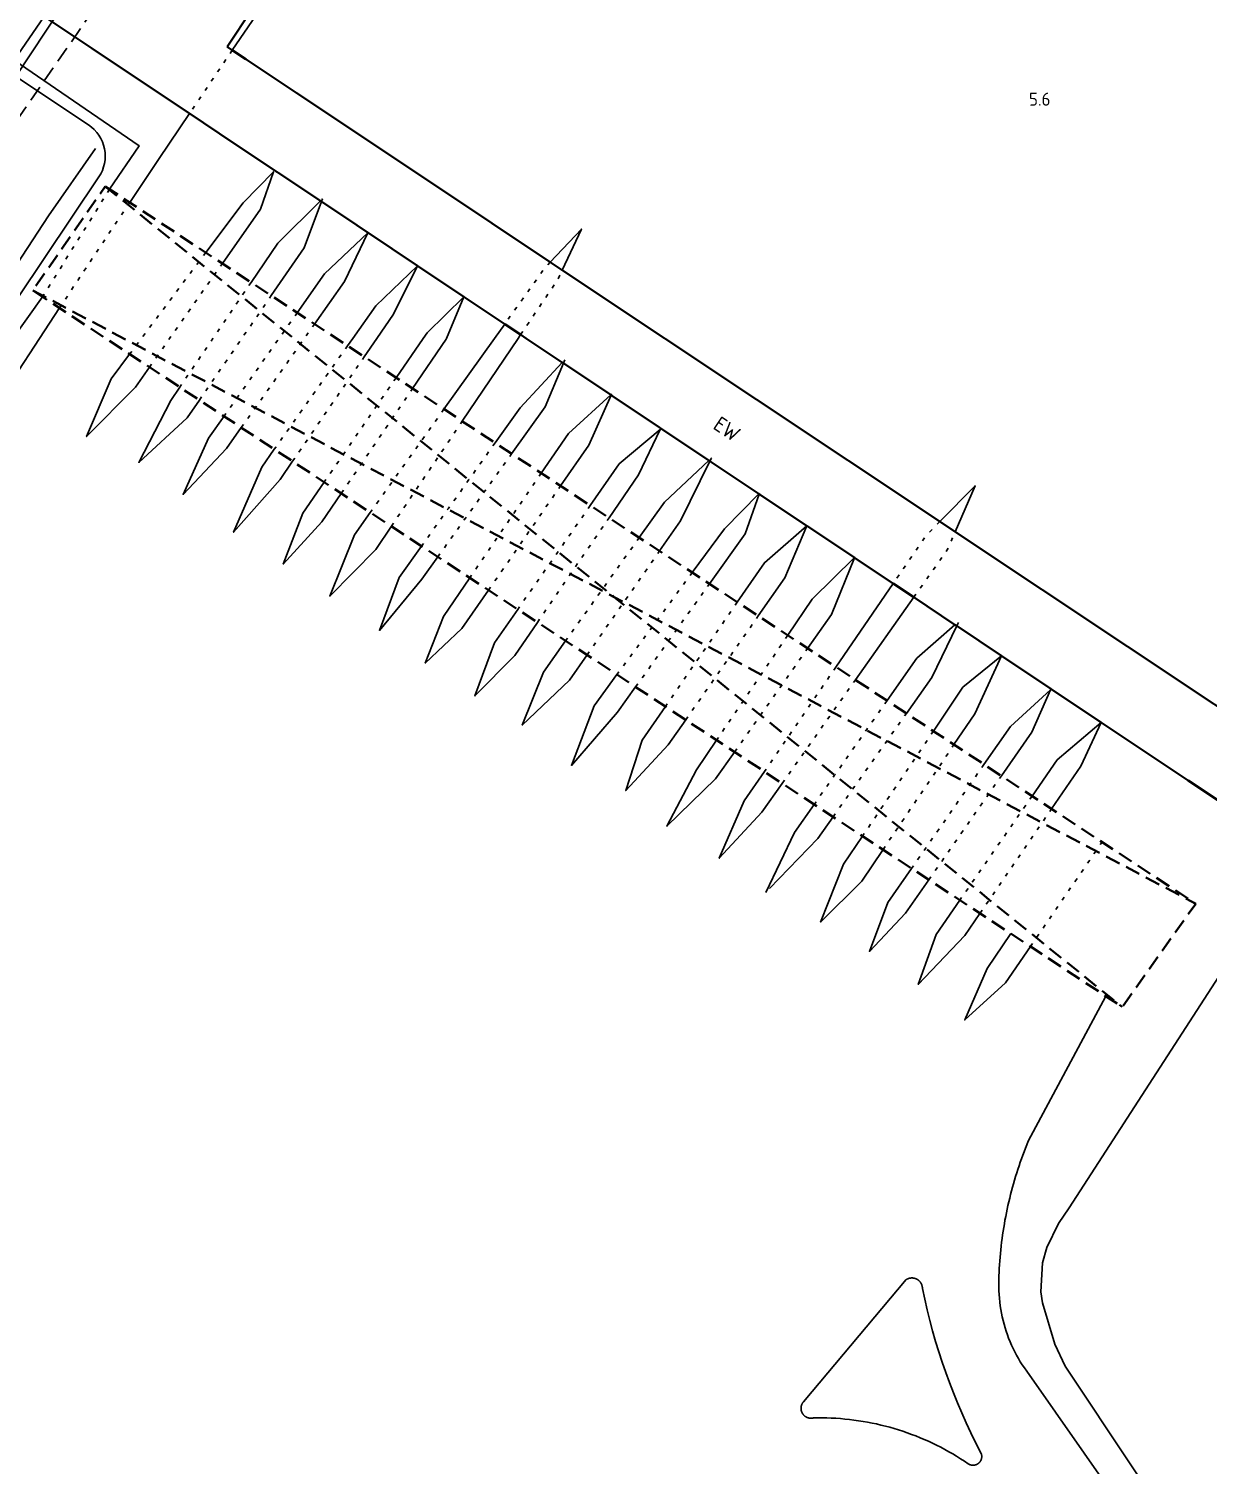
# Model space of a CAD drawing. Header units: millimetres. Extents: x 833576263 to 1668046980, y 817519639 to 1636103653.
# Drawn here: x 834335043 to 834429625, y 818209668 to 818324829 of the extents above; entities that cross this region are included whole.
import ezdxf
from ezdxf.enums import TextEntityAlignment as Align

# ---------------------------------------------------------------- set-up
doc = ezdxf.new("R2010")
doc.units = ezdxf.units.MM
doc.header["$LTSCALE"] = 100
doc.header["$MEASUREMENT"] = 0
for name, pattern in [('R_site$0$3', [18.017443, 12.011629, -6.005814]), ('R_site$0$5', [9.008722, 3.002907, -6.005814]), ('R_site$0$HIDDENX2', [19.05, 12.7, -6.35])]:
    doc.linetypes.add(name, pattern=pattern)
doc.layers.get('Defpoints').update_dxf_attribs({"color": 170})
for name, color, linetype in [('R_site$0$AUDIT_I_160808180252-21', 7, 'Continuous'), ('R_site$0$AUDIT_I_160808180252-24', 7, 'Continuous'), ('R_site$0$AUDIT_I_160808180252-25', 7, 'Continuous'), ('R_site$0$AUDIT_I_160808180252-26', 7, 'Continuous'), ('R_site$0$AUDIT_I_160808180252-33', 7, 'Continuous'), ('R_site$0$FBR', 10, 'Continuous'), ('R_site$0$G-SITE(Drainage Reserve)', 7, 'R_site$0$HIDDENX2'), ('X-REF', 7, 'Continuous')]:
    doc.layers.add(name, color=color, linetype=linetype)
doc.styles.add('R_site$0$HK_ENG_11', font='')
doc.styles.get('R_site$0$HK_ENG_11').set_extended_font_data('HK_ENG_11')
doc.linetypes.add('R_site$0$B1_BDYF', pattern='A,2.5,-0.5,[130,ltypeshp.shx,S=0.5,R=0,X=0,Y=0],-0.5', length=3.5)

# ---------------------------------------------------------------- blocks, each defined once
blk = doc.blocks.new('R_site')
at = {"layer": 'Defpoints'}
blk.add_lwpolyline([(834334174, 818303245), (834340670, 818312948), (834340822, 818313201), (834340949, 818313468), (834341048, 818313746), (834341120, 818314032), (834341163, 818314323), (834341177, 818314618), (834341163, 818314913), (834341119, 818315204), (834341048, 818315490), (834340948, 818315768), (834340822, 818316034), (834340670, 818316287), (834340494, 818316524), (834340295, 818316742), (834340076, 818316940), (834339839, 818317115), (834334004, 818320998), (834355875, 818354062)], dxfattribs=at)
at = {"layer": 'R_site$0$AUDIT_I_160808180252-21', "linetype": 'R_site$0$B1_BDYF', "lineweight": 30, "flags": 128}
blk.add_lwpolyline([(834218386, 818151827), (834230024, 818171089), (834252657, 818207078), (834264649, 818226059), (834270991, 818237552), (834277172, 818250396), (834285958, 818270401), (834288851, 818277463, -0.3208809), (834306347, 818287928), (834315235, 818286339, 0.175204), (834322056, 818288945), (834328546, 818297512), (834336624, 818309831), (834340389, 818315218)], format="xyb", dxfattribs=at)
at = {"layer": 'R_site$0$AUDIT_I_160808180252-21', "linetype": 'R_site$0$3', "lineweight": 40, "flags": 128}
for points in [[(834341176, 818312191), (834428627, 818254684), (834422720, 818246413), (834335371, 818303845), (834341176, 818312191)], [(834341176, 818312191), (834381987, 818279270), (834422720, 818246413)], [(834335371, 818303845), (834381987, 818279270), (834428627, 818254684)]]:
    blk.add_lwpolyline(points, dxfattribs=at)
at = {"layer": 'R_site$0$AUDIT_I_160808180252-21', "linetype": 'R_site$0$B1_BDYF', "lineweight": 30, "flags": 128}
blk.add_lwpolyline([(834434958, 818186432), (834434232, 818191826), (834428993, 818201318), (834418149, 818217606), (834417334, 818219371), (834416321, 818222697), (834416208, 818223569), (834416330, 818225898), (834416689, 818227119), (834417611, 818229053), (834418470, 818230302), (834435718, 818256938), (834438457, 818255277)], dxfattribs=at)
at = {"layer": 'R_site$0$AUDIT_I_160808180252-25', "linetype": 'Continuous', "lineweight": 40, "flags": 128}
for points in [[(834430623, 818262814), (834428018, 818264554), (834421049, 818269208), (834413057, 818274546), (834413035, 818274560), (834409455, 818276951), (834409315, 818277045), (834406014, 818279249), (834404360, 818280354), (834401259, 818282425), (834401252, 818282429), (834397445, 818284972), (834393615, 818287530), (834393593, 818287545), (834389661, 818290170), (834389580, 818290225), (834381756, 818295449), (834381725, 818295471), (834377921, 818298011), (834377811, 818298084), (834374942, 818300000), (834374486, 818300305), (834373213, 818301155), (834369926, 818303350), (834366226, 818305821), (834366209, 818305833), (834364180, 818307188), (834358513, 818310972), (834358427, 818311030), (834351607, 818315584), (834349049, 818317293), (834340122, 818323254), (834336294, 818325811)], [(834352967, 818326396), (834350956, 818323376)]]:
    blk.add_lwpolyline(points, dxfattribs=at)
at = {"layer": 'R_site$0$AUDIT_I_160808180252-25', "linetype": 'Continuous', "lineweight": 30, "flags": 128}
for points in [[(834341526, 818311962), (834343905, 818315432), (834333879, 818322309), (834336294, 818325811)], [(834336145, 818303336), (834333776, 818300000), (834323161, 818285048), (834322403, 818284258), (834320740, 818283210), (834318725, 818282719), (834316980, 818282835), (834313786, 818283675), (834312842, 818281872)]]:
    blk.add_lwpolyline(points, dxfattribs=at)
at = {"layer": 'R_site$0$AUDIT_I_160808180252-25', "linetype": 'R_site$0$5', "lineweight": 30, "flags": 128}
blk.add_lwpolyline([(834341526, 818311962), (834336193, 818303413), (834336145, 818303336)], dxfattribs=at)
at = {"layer": 'R_site$0$AUDIT_I_160808180252-26', "linetype": 'Continuous', "lineweight": 30, "flags": 128}
for points in [[(834371928, 818362817, 0.0116153), (834371294, 818359238, -0.1123906), (834366934, 818346183), (834362468, 818339560), (834353269, 818325918), (834351365, 818323103)], [(834337523, 818302443), (834332221, 818294378), (834325467, 818284077, -0.428403), (834311834, 818282693, 0.3999656), (834292074, 818275734), (834287390, 818263549), (834281758, 818250115, -0.0288633), (834264099, 818215653, -0.0059616), (834251016, 818194412), (834238332, 818174065), (834230531, 818161587), (834225065, 818152865, -0.2846326), (834218670, 818151411), (834218386, 818151827)]]:
    blk.add_lwpolyline(points, format="xyb", dxfattribs=at)
at = {"layer": 'R_site$0$AUDIT_I_160808180252-26', "linetype": 'R_site$0$5', "lineweight": 30, "flags": 128}
for points in [[(834351365, 818323103), (834347936, 818318033)], [(834358513, 818310972), (834358597, 818311198), (834358427, 818311030)], [(834343141, 818310900), (834339377, 818305264), (834337523, 818302443)], [(834349241, 818306888), (834348701, 818306168), (834344078, 818300000), (834343687, 818299478), (834343134, 818298740)], [(834344723, 818297696), (834345358, 818298600), (834346342, 818300000), (834349961, 818305150), (834350569, 818306014)], [(834366226, 818305821), (834366253, 818305875), (834366209, 818305833)], [(834376864, 818306124), (834376440, 818305674), (834373213, 818301155)], [(834374486, 818300305), (834377461, 818304714), (834377822, 818305486)], [(834352874, 818304498), (834352126, 818303401), (834349808, 818300000), (834347933, 818297248), (834347150, 818296100)], [(834348728, 818295062), (834349623, 818296361), (834352128, 818300000), (834353632, 818302184), (834354492, 818303434)], [(834356574, 818302065), (834355558, 818300628), (834355114, 818300000), (834351753, 818295242), (834350706, 818293762)], [(834352085, 818292855), (834353226, 818294468), (834356848, 818299585), (834357142, 818300000), (834357959, 818301155)], [(834360606, 818299414), (834359316, 818297591), (834356056, 818292982), (834354734, 818291113)], [(834356198, 818290151), (834357587, 818292179), (834360590, 818296561), (834361943, 818298535)], [(834377921, 818298011), (834378067, 818298360), (834377811, 818298084)], [(834364500, 818296853), (834362973, 818294636), (834360299, 818290755), (834358734, 818288483)], [(834360108, 818287580), (834361750, 818289992), (834364223, 818293626), (834365826, 818295981)], [(834381756, 818295449), (834381794, 818295534), (834381725, 818295471)], [(834368340, 818294328), (834366516, 818291773), (834364291, 818288658), (834362431, 818286052)], [(834364121, 818284941), (834366017, 818287752), (834367949, 818290615), (834369804, 818293365)], [(834372436, 818291634), (834370339, 818288684), (834368682, 818286352), (834366546, 818283347)], [(834367844, 818282494), (834370082, 818285617), (834371568, 818287692), (834373766, 818290760)], [(834389661, 818290170), (834389781, 818290414), (834389580, 818290225)], [(834376140, 818289199), (834373851, 818285846), (834372741, 818284221), (834370410, 818280806)], [(834371912, 818279819), (834374364, 818283368), (834375279, 818284693), (834377688, 818288180)], [(834393615, 818287530), (834393635, 818287588), (834393593, 818287545)], [(834380074, 818286612), (834377487, 818282909), (834376884, 818282045), (834374253, 818278280)], [(834375831, 818277242), (834378530, 818281181), (834378921, 818281750), (834381576, 818285624)], [(834408107, 818285319), (834406964, 818284153), (834404360, 818280354)], [(834406014, 818279249), (834408699, 818283044), (834409331, 818284504)], [(834383993, 818284035), (834381106, 818279984), (834381025, 818279871), (834378092, 818275756)], [(834379811, 818274625), (834382668, 818278723), (834382814, 818278932), (834385624, 818282962)], [(834388251, 818281234), (834385507, 818277517), (834385003, 818276835), (834382208, 818273049)], [(834383709, 818272063), (834386348, 818275749), (834387038, 818276713), (834389627, 818280330)], [(834391859, 818278862), (834389491, 818275425), (834388510, 818274002), (834386093, 818270495)], [(834387720, 818269425), (834390049, 818272759), (834391261, 818274495), (834393539, 818277757)], [(834409455, 818276951), (834409634, 818277323), (834409315, 818277045)], [(834395904, 818276202), (834393831, 818273146), (834392322, 818270922), (834390200, 818267794)], [(834391641, 818266847), (834393719, 818269793), (834395475, 818272283), (834397499, 818275153)], [(834413057, 818274546), (834413081, 818274597), (834413035, 818274560)], [(834399773, 818273658), (834397942, 818270987), (834395911, 818268022), (834394030, 818265277)], [(834395462, 818264335), (834397285, 818266912), (834399565, 818270135), (834401333, 818272632)], [(834403864, 818270968), (834402279, 818268710), (834399667, 818264987), (834398026, 818262649)], [(834399538, 818261655), (834401088, 818263839), (834403931, 818267842), (834405422, 818269943)], [(834407585, 818268521), (834406290, 818266604), (834403244, 818262097), (834401898, 818260103)], [(834403545, 818259021), (834404784, 818260853), (834408048, 818265680), (834409235, 818267436)], [(834411640, 818265854), (834410590, 818264346), (834406944, 818259107), (834405835, 818257515)], [(834407216, 818256606), (834408235, 818258064), (834412076, 818263565), (834413034, 818264938)], [(834415496, 818263318), (834414709, 818262183), (834410554, 818256190), (834409707, 818254969)], [(834411318, 818253910), (834412051, 818254980), (834416385, 818261303), (834417061, 818262289)], [(834415363, 818251250), (834415829, 818251928), (834420701, 818259036), (834421107, 818259629)]]:
    blk.add_lwpolyline(points, dxfattribs=at)
at = {"layer": 'R_site$0$AUDIT_I_160808180252-26', "linetype": 'Continuous', "lineweight": 30, "flags": 128}
for points in [[(834347936, 818318033), (834345505, 818314438), (834343141, 818310900)], [(834350569, 818306014), (834353634, 818310375), (834354668, 818313366), (834352232, 818310878), (834349241, 818306888)], [(834358427, 818311030), (834355018, 818307644), (834352874, 818304498)], [(834354492, 818303434), (834357132, 818307269), (834358513, 818310972)], [(834377822, 818305486), (834379358, 818308771), (834376864, 818306124)], [(834357959, 818301155), (834360375, 818304568), (834362222, 818308473), (834358769, 818305172), (834356574, 818302065)], [(834366209, 818305833), (834362877, 818302625), (834361020, 818300000), (834360606, 818299414)], [(834361943, 818298535), (834362947, 818300000), (834364280, 818301945), (834366226, 818305821)], [(834369926, 818303350), (834366984, 818300458), (834366668, 818300000), (834364500, 818296853)], [(834365826, 818295981), (834368513, 818299930), (834368542, 818300000), (834369926, 818303350)], [(834369926, 818303350), (834369928, 818303353)], [(834373213, 818301155), (834372389, 818300000), (834368340, 818294328)], [(834369804, 818293365), (834374281, 818300000), (834374486, 818300305)], [(834343134, 818298740), (834341658, 818296771), (834339686, 818292131), (834343595, 818296092), (834344723, 818297696)], [(834377811, 818298084), (834374438, 818294451), (834372436, 818291634)], [(834373766, 818290760), (834376450, 818294507), (834377921, 818298011)], [(834347150, 818296100), (834346425, 818295036), (834343869, 818290066), (834347754, 818293647), (834348728, 818295062)], [(834381725, 818295471), (834378316, 818292384), (834376140, 818289199)], [(834377688, 818288180), (834379948, 818291452), (834381756, 818295449)], [(834350706, 818293762), (834349465, 818292005), (834347417, 818287492), (834350894, 818291173), (834352085, 818292855)], [(834381576, 818285624), (834383928, 818289057), (834385674, 818292708), (834382398, 818289939), (834380074, 818286612)], [(834354734, 818291113), (834353725, 818289687), (834351476, 818284464), (834355205, 818288703), (834356198, 818290151)], [(834389580, 818290225), (834386023, 818286884), (834383993, 818284035)], [(834385624, 818282962), (834387302, 818285368), (834389661, 818290170)], [(834358734, 818288483), (834357022, 818285998), (834355456, 818281917), (834358552, 818285293), (834360108, 818287580)], [(834409331, 818284504), (834410924, 818288190), (834408107, 818285319)], [(834393593, 818287545), (834390843, 818284744), (834388251, 818281234)], [(834389627, 818280330), (834392500, 818284344), (834393615, 818287530)], [(834362431, 818286052), (834361153, 818284262), (834359182, 818279344), (834362863, 818283076), (834364121, 818284941)], [(834393539, 818277757), (834395668, 818280807), (834397445, 818284972), (834394035, 818282018), (834391859, 818278862)], [(834366546, 818283347), (834364754, 818280827), (834363163, 818276594), (834366563, 818280705), (834367844, 818282494)], [(834401252, 818282429), (834397864, 818279090), (834395904, 818276202)], [(834397499, 818275153), (834399421, 818277879), (834401259, 818282425)], [(834370410, 818280806), (834368304, 818277722), (834366839, 818273970), (834369784, 818276738), (834371912, 818279819)], [(834404360, 818280354), (834399773, 818273658)], [(834401333, 818272632), (834406014, 818279249)], [(834374253, 818278280), (834372385, 818275605), (834370820, 818271347), (834374018, 818274597), (834375831, 818277242)], [(834409315, 818277045), (834406257, 818274377), (834403864, 818270968)], [(834405422, 818269943), (834407459, 818272810), (834409455, 818276951)], [(834378092, 818275756), (834376314, 818273260), (834374621, 818269002), (834378404, 818272608), (834379811, 818274625)], [(834413035, 818274560), (834409957, 818272032), (834407585, 818268521)], [(834409235, 818267436), (834410906, 818269907), (834413057, 818274546)], [(834382208, 818273049), (834380371, 818270562), (834378553, 818265771), (834382257, 818270035), (834383709, 818272063)], [(834413034, 818264938), (834415469, 818268425), (834416986, 818271822), (834413761, 818268902), (834411640, 818265854)], [(834386093, 818270495), (834384225, 818267786), (834382914, 818263756), (834386315, 818267412), (834387720, 818269425)], [(834417061, 818262289), (834419399, 818265700), (834421049, 818269208), (834417513, 818266227), (834415496, 818263318)], [(834390200, 818267794), (834388587, 818265417), (834386208, 818260903), (834390118, 818264687), (834391641, 818266847)], [(834394030, 818265277), (834392415, 818262920), (834390418, 818258332), (834393818, 818262012), (834395462, 818264335)], [(834398026, 818262649), (834396446, 818260398), (834394144, 818255581)], [(834394449, 818255911), (834398307, 818259922), (834399538, 818261655)], [(834401898, 818260103), (834400376, 818257851), (834398532, 818253212), (834401832, 818256487), (834403545, 818259021)], [(834405835, 818257515), (834403926, 818254771), (834402447, 818250859), (834405354, 818253939), (834407216, 818256606)], [(834409707, 818254969), (834407804, 818252224), (834406366, 818248219), (834410096, 818252128), (834411318, 818253910)], [(834413787, 818252286), (834411887, 818249499), (834410092, 818245367), (834413368, 818248338), (834415363, 818251250)], [(834421409, 818247263), (834415183, 818235640), (834415071, 818235362), (834414960, 818235083), (834414853, 818234803), (834414748, 818234522), (834414645, 818234240), (834414546, 818233957), (834414449, 818233673), (834414355, 818233388), (834414263, 818233102), (834414175, 818232816), (834414089, 818232528), (834414005, 818232240), (834413925, 818231951), (834413847, 818231661), (834413772, 818231371), (834413700, 818231080), (834413631, 818230788), (834413564, 818230495), (834413500, 818230202), (834413439, 818229908), (834413381, 818229614), (834413325, 818229319), (834413272, 818229024), (834413223, 818228728), (834413176, 818228432), (834413131, 818228135), (834413090, 818227838), (834413051, 818227541), (834413016, 818227243), (834412983, 818226944), (834412953, 818226646), (834412925, 818226347), (834412901, 818226048), (834412880, 818225749), (834412861, 818225450), (834412845, 818225150), (834412832, 818224850), (834412822, 818224550), (834412819, 818224250), (834412823, 818223951), (834412834, 818223651), (834412851, 818223351), (834412876, 818223052), (834412908, 818222754), (834412947, 818222457), (834412993, 818222160), (834413046, 818221865), (834413105, 818221571), (834413171, 818221278), (834413245, 818220987), (834413327, 818220699), (834413416, 818220412), (834413513, 818220128), (834413617, 818219847), (834413729, 818219569), (834413848, 818219293), (834413975, 818219021), (834414109, 818218753), (834414250, 818218488), (834414398, 818218227), (834414552, 818217970), (834414714, 818217718), (834414883, 818217469), (834415077, 818217200), (834421981, 818207349)], [(834405412, 818224553), (834405425, 818224561), (834405437, 818224569), (834405450, 818224576), (834405463, 818224583), (834405476, 818224590), (834405489, 818224596), (834405502, 818224603), (834405515, 818224609), (834405529, 818224615), (834405542, 818224621), (834405556, 818224626), (834405570, 818224631), (834405583, 818224636), (834405597, 818224641), (834405611, 818224646), (834405625, 818224650), (834405639, 818224654), (834405653, 818224658), (834405668, 818224661), (834405682, 818224664), (834405696, 818224667), (834405711, 818224670), (834405725, 818224673), (834405740, 818224675), (834405754, 818224677), (834405769, 818224679), (834405783, 818224680), (834405798, 818224682), (834405813, 818224683), (834405827, 818224683), (834405842, 818224684), (834405857, 818224684), (834405871, 818224684), (834405886, 818224684), (834405901, 818224683), (834405915, 818224682), (834405930, 818224681), (834405944, 818224680), (834405959, 818224678), (834405974, 818224677), (834405988, 818224674), (834406003, 818224672), (834406017, 818224670), (834406031, 818224667), (834406046, 818224664), (834406060, 818224660), (834406074, 818224657), (834406088, 818224653), (834406103, 818224649), (834406117, 818224645), (834406130, 818224640), (834406144, 818224635), (834406158, 818224630), (834406172, 818224625), (834406185, 818224619), (834406199, 818224614), (834406212, 818224608), (834406226, 818224601), (834406239, 818224595), (834406252, 818224588), (834406265, 818224581), (834406277, 818224574), (834406290, 818224567), (834406303, 818224559), (834406315, 818224551), (834406327, 818224543), (834406340, 818224535), (834406352, 818224527), (834406363, 818224518), (834406375, 818224509), (834406387, 818224500), (834406398, 818224491), (834406409, 818224481), (834406420, 818224472), (834406431, 818224462), (834406442, 818224452), (834406452, 818224442), (834406463, 818224431), (834406473, 818224421), (834406483, 818224410), (834406493, 818224399), (834406502, 818224388), (834406512, 818224377), (834406521, 818224365), (834406530, 818224354), (834406539, 818224342), (834406547, 818224330), (834406556, 818224318), (834406564, 818224306), (834406572, 818224293), (834406579, 818224281), (834406587, 818224268), (834406594, 818224256), (834406601, 818224243), (834406608, 818224230), (834406615, 818224217), (834406621, 818224204), (834406627, 818224190), (834406633, 818224177), (834406639, 818224163), (834406644, 818224150), (834406650, 818224136), (834406655, 818224122), (834406659, 818224108), (834406664, 818224094), (834406668, 818224080), (834406672, 818224066), (834406676, 818224052), (834406679, 818224038), (834406683, 818224024), (834406686, 818224009), (834406688, 818223995), (834406691, 818223980), (834406693, 818223966), (834406695, 818223951), (834406697, 818223937), (834406698, 818223922), (834406700, 818223908), (834406701, 818223893), (834406701, 818223878), (834406702, 818223864), (834406702, 818223849), (834406702, 818223832), (834406885, 818222979), (834407082, 818222129), (834407294, 818221282), (834407521, 818220439), (834407763, 818219601), (834408019, 818218766), (834408290, 818217936), (834408575, 818217112), (834408874, 818216292), (834409188, 818215477), (834409516, 818214669), (834409858, 818213866), (834410214, 818213069), (834410584, 818212278), (834410968, 818211494), (834411418, 818210617), (834411422, 818210605), (834411426, 818210594), (834411430, 818210582), (834411433, 818210570), (834411437, 818210558), (834411440, 818210547), (834411443, 818210535), (834411445, 818210523), (834411448, 818210511), (834411450, 818210499), (834411452, 818210486), (834411454, 818210474), (834411456, 818210462), (834411457, 818210450), (834411458, 818210438), (834411459, 818210426), (834411460, 818210413), (834411461, 818210401), (834411461, 818210389), (834411461, 818210376), (834411461, 818210364), (834411461, 818210352), (834411461, 818210340), (834411460, 818210327), (834411459, 818210315), (834411458, 818210303), (834411457, 818210291), (834411455, 818210278), (834411453, 818210266), (834411451, 818210254), (834411449, 818210242), (834411447, 818210230), (834411444, 818210218), (834411441, 818210206), (834411438, 818210194), (834411435, 818210182), (834411432, 818210171), (834411428, 818210159), (834411424, 818210147), (834411420, 818210136), (834411416, 818210124), (834411411, 818210113), (834411407, 818210101), (834411402, 818210090), (834411397, 818210079), (834411392, 818210068), (834411386, 818210057), (834411380, 818210046), (834411375, 818210035), (834411369, 818210024), (834411362, 818210014), (834411356, 818210003), (834411350, 818209993), (834411343, 818209982), (834411336, 818209972), (834411329, 818209962), (834411322, 818209952), (834411314, 818209943), (834411307, 818209933), (834411299, 818209923), (834411291, 818209914), (834411283, 818209905), (834411274, 818209896), (834411266, 818209887), (834411257, 818209878), (834411249, 818209869), (834411240, 818209861), (834411231, 818209852), (834411222, 818209844), (834411212, 818209836), (834411203, 818209828), (834411193, 818209821), (834411184, 818209813), (834411174, 818209806), (834411164, 818209799), (834411154, 818209792), (834411144, 818209785), (834411133, 818209778), (834411123, 818209772), (834411112, 818209766), (834411102, 818209759), (834411091, 818209754), (834411080, 818209748), (834411069, 818209742), (834411058, 818209737), (834411047, 818209732), (834411036, 818209727), (834411024, 818209722), (834411013, 818209718), (834411001, 818209713), (834410990, 818209709), (834410978, 818209705), (834410966, 818209701), (834410955, 818209698), (834410943, 818209695), (834410931, 818209691), (834410919, 818209688), (834410907, 818209686), (834410895, 818209683), (834410883, 818209681), (834410871, 818209679), (834410859, 818209677), (834410847, 818209675), (834410834, 818209674), (834410822, 818209673), (834410810, 818209672), (834410798, 818209671), (834410785, 818209670), (834410773, 818209670), (834410761, 818209670), (834410749, 818209670), (834410736, 818209670), (834410724, 818209671), (834410712, 818209671), (834410699, 818209672), (834410687, 818209673), (834410675, 818209675), (834410663, 818209676), (834410651, 818209678), (834410639, 818209680), (834410626, 818209682), (834410614, 818209685), (834410602, 818209687), (834410590, 818209690), (834410579, 818209693), (834410567, 818209696), (834410555, 818209700), (834410543, 818209703), (834410532, 818209707), (834410520, 818209711), (834410508, 818209716), (834410497, 818209720), (834410486, 818209725), (834410474, 818209729), (834410463, 818209735), (834410452, 818209740), (834410441, 818209745), (834410430, 818209751), (834410419, 818209757), (834410409, 818209763), (834410398, 818209769), (834410388, 818209775), (834410369, 818209787), (834410065, 818209992), (834409758, 818210191), (834409447, 818210385), (834409133, 818210574), (834408815, 818210757), (834408495, 818210934), (834408171, 818211106), (834407845, 818211272), (834407515, 818211433), (834407183, 818211587), (834406849, 818211736), (834406511, 818211879), (834406171, 818212016), (834405829, 818212147), (834405485, 818212272), (834405139, 818212391), (834404790, 818212504), (834404440, 818212611), (834404087, 818212712), (834403734, 818212806), (834403378, 818212895), (834403021, 818212977), (834402663, 818213053), (834402303, 818213123), (834401942, 818213186), (834401580, 818213243), (834401217, 818213294), (834400854, 818213338), (834400489, 818213376), (834400124, 818213408), (834399759, 818213433), (834399393, 818213452), (834399027, 818213465), (834398661, 818213471), (834397974, 818213465), (834397960, 818213462), (834397947, 818213458), (834397933, 818213455), (834397919, 818213452), (834397906, 818213450), (834397892, 818213448), (834397878, 818213446), (834397864, 818213444), (834397851, 818213442), (834397837, 818213441), (834397823, 818213440), (834397809, 818213439), (834397795, 818213438), (834397781, 818213438), (834397767, 818213438), (834397753, 818213438), (834397739, 818213438), (834397725, 818213439), (834397711, 818213440), (834397698, 818213441), (834397684, 818213442), (834397670, 818213444), (834397656, 818213446), (834397642, 818213448), (834397629, 818213450), (834397615, 818213453), (834397601, 818213455), (834397588, 818213458), (834397574, 818213462), (834397561, 818213465), (834397547, 818213469), (834397534, 818213473), (834397521, 818213477), (834397507, 818213481), (834397494, 818213486), (834397481, 818213491), (834397468, 818213496), (834397455, 818213501), (834397443, 818213507), (834397430, 818213513), (834397417, 818213519), (834397405, 818213525), (834397393, 818213531), (834397380, 818213538), (834397368, 818213545), (834397356, 818213552), (834397344, 818213559), (834397333, 818213567), (834397321, 818213574), (834397309, 818213582), (834397298, 818213590), (834397287, 818213599), (834397276, 818213607), (834397265, 818213616), (834397254, 818213625), (834397244, 818213634), (834397233, 818213643), (834397223, 818213652), (834397213, 818213662), (834397203, 818213672), (834397193, 818213682), (834397184, 818213692), (834397174, 818213702), (834397165, 818213713), (834397156, 818213723), (834397147, 818213734), (834397138, 818213745), (834397130, 818213756), (834397122, 818213767), (834397114, 818213778), (834397106, 818213790), (834397098, 818213802), (834397091, 818213813), (834397083, 818213825), (834397076, 818213837), (834397069, 818213849), (834397063, 818213862), (834397056, 818213874), (834397050, 818213886), (834397044, 818213899), (834397038, 818213912), (834397033, 818213924), (834397027, 818213937), (834397022, 818213950), (834397017, 818213963), (834397013, 818213976), (834397008, 818213990), (834397004, 818214003), (834397000, 818214016), (834396997, 818214030), (834396993, 818214043), (834396990, 818214057), (834396987, 818214070), (834396984, 818214084), (834396982, 818214098), (834396979, 818214111), (834396977, 818214125), (834396975, 818214139), (834396974, 818214153), (834396973, 818214167), (834396971, 818214181), (834396971, 818214195), (834396970, 818214208), (834396970, 818214222), (834396970, 818214236), (834396970, 818214250), (834396970, 818214264), (834396971, 818214278), (834396972, 818214292), (834396973, 818214306), (834396974, 818214320), (834396976, 818214334), (834396977, 818214347), (834396979, 818214361), (834396982, 818214375), (834396984, 818214389), (834396987, 818214402), (834396990, 818214416), (834396993, 818214429), (834396997, 818214443), (834397001, 818214456), (834397005, 818214470), (834397009, 818214483), (834397013, 818214496), (834397018, 818214509), (834397023, 818214522), (834397028, 818214535), (834397033, 818214548), (834397039, 818214561), (834397045, 818214574), (834397051, 818214586), (834397057, 818214599), (834397063, 818214611), (834397070, 818214623), (834397077, 818214635), (834397084, 818214647), (834397091, 818214659), (834397099, 818214671), (834397106, 818214682), (834397114, 818214694), (834397122, 818214705), (834397131, 818214716), (834397139, 818214727), (834397148, 818214738), (834397157, 818214749), (834397172, 818214766), (834405412, 818224553)]]:
    blk.add_lwpolyline(points, dxfattribs=at)
at = {"layer": 'R_site$0$AUDIT_I_160808180252-26', "color": 2, "linetype": 'Continuous', "lineweight": 30}
blk.add_arc((833514544, 819072322), 1098151, 316.756124, 318.628146, dxfattribs=at)
at = {"layer": 'R_site$0$FBR', "color": 7, "linetype": 'Continuous', "lineweight": 40, "flags": 128}
blk.add_lwpolyline([(834350956, 818323376), (834351365, 818323103), (834352446, 818322384), (834356462, 818319709), (834367492, 818312364), (834376864, 818306124), (834377822, 818305486), (834386060, 818300000), (834408107, 818285319), (834409331, 818284504), (834430103, 818270672), (834434153, 818267975), (834436892, 818266151), (834447040, 818275286)], dxfattribs=at)
at = {"layer": 'R_site$0$G-SITE(Drainage Reserve)', "flags": 128}
blk.add_lwpolyline([(834003920, 818269773), (834081350, 818269773), (834094910, 818260163), (834173830, 818261693), (834173830, 818252853), (834181490, 818247573), (834179910, 818204293), (834201880, 818204443), (834209540, 818208323), (834205500, 818215713), (834213520, 818221093), (834218120, 818213963), (834255800, 818237253), (834350300, 818367183), (834357820, 818365573), (834364350, 818361093), (834260615, 818211611), (834220530, 818185263), (834214470, 818191963), (834193800, 818192683), (834187200, 818186173), (834095560, 818187983), (834094070, 818191873), (834087080, 818192733), (834086380, 818204093), (834087270, 818204143), (834088020, 818222353), (834084380, 818222903), (834084270, 818232513), (834087460, 818232513), (834086750, 818241963), (834003170, 818243163), (834003920, 818269773)], dxfattribs=at)
at = {"layer": 'R_site$0$AUDIT_I_160808180252-24', "style": 'R_site$0$HK_ENG_11', "width": 1.1}
blk.add_text('5.6', height=1051.6, dxfattribs=at).set_placement((834415251, 818318342), align=Align.BOTTOM_LEFT)
at = {"layer": 'R_site$0$AUDIT_I_160808180252-33', "style": 'R_site$0$HK_ENG_11', "width": 1.1}
blk.add_text('EW', height=1215, rotation=326.12145, dxfattribs=at).set_placement((834389827, 818292823))

msp = doc.modelspace()

# ---------------------------------------------------------------- block references
at = {"layer": 'X-REF'}
msp.add_blockref('R_site', (0, 0), dxfattribs=at)

doc.saveas('drawing.dxf')
